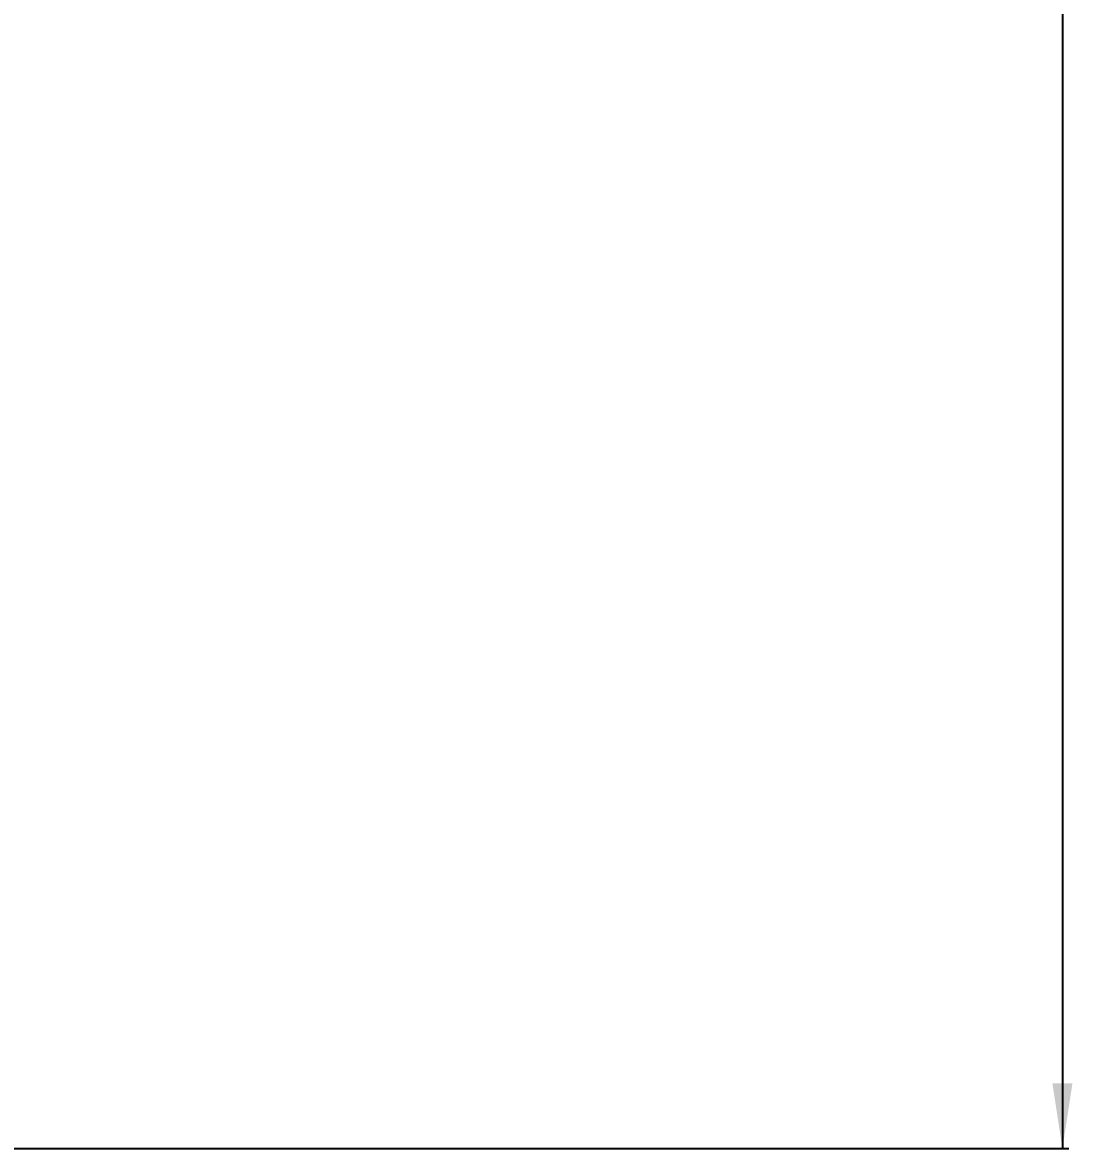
# Model space of a CAD drawing. Header units: millimetres. Extents: x -486 to 1548, y -649 to 978.
# Drawn here: x 1387.4 to 1548.3, y -271.6 to -99 of the extents above; entities that cross this region are included whole.
import ezdxf

# ---------------------------------------------------------------- set-up
doc = ezdxf.new("R2010")
doc.units = ezdxf.units.MM
doc.layers.add('FORMAT', color=7, linetype='Continuous')
doc.styles.add('SLDTEXTSTYLE0', font='TXT', dxfattribs={"width": 0.75})
doc.dimstyles.new('SLDDIMSTYLE0', dxfattribs={"dimtxt": 20, "dimasz": 10, "dimexe": 0, "dimexo": 0.0625, "dimgap": 5, "dimtad": 2, "dimdec": 1, "dimrnd": 1e-09, "dimzin": 12, "dimdsep": 46, "dimtxsty": 'SLDTEXTSTYLE0', "dimsah": 1, "dimcen": 0.09, "dimadec": 0, "dimazin": 3, "dimtfac": 1, "dimtofl": 0, "dimtmove": 0, "dimatfit": 3, "dimfxl": 0, "dimfrac": 2, "dimtolj": 1, "dimtzin": 12, "dimarcsym": 0})

# ---------------------------------------------------------------- blocks, each defined once
blk = doc.blocks.new('_D_8')
at = {"layer": 'FORMAT'}
for p, q in [((1376.8, 660.42), (1547.79, 660.42)), ((1546.79, 660.42), (1546.79, -271.58)), ((1376.8, -271.58), (1547.79, -271.58))]:
    blk.add_line(p, q, dxfattribs=at)
for points in [[(1546.79, 660.42), (1545.25, 650.42), (1548.33, 650.42)], [(1546.79, -271.58), (1548.33, -261.58), (1545.25, -261.58)]]:
    blk.add_solid(points, dxfattribs=at)
at = {"layer": 'FORMAT', "insert": (1521.01, 172.26), "char_height": 20, "attachment_point": 1, "rotation": 90, "style": 'SLDTEXTSTYLE0'}
blk.add_mtext('932', dxfattribs=at)

msp = doc.modelspace()

# ---------------------------------------------------------------- dimensions: what is measured, and where the dimension line sits
at = {"layer": 'FORMAT'}
dim = msp.add_linear_dim(base=(1546.79, -271.58), p1=(1376.79, 660.42), p2=(1376.79, -271.58), angle=90, dimstyle='SLDDIMSTYLE0', dxfattribs=at)
dim.commit()
dim.dimension.update_dxf_attribs({"geometry": '_D_8', "text_midpoint": (1546.79, 194.42), "dimtype": 160})

doc.saveas('drawing.dxf')
